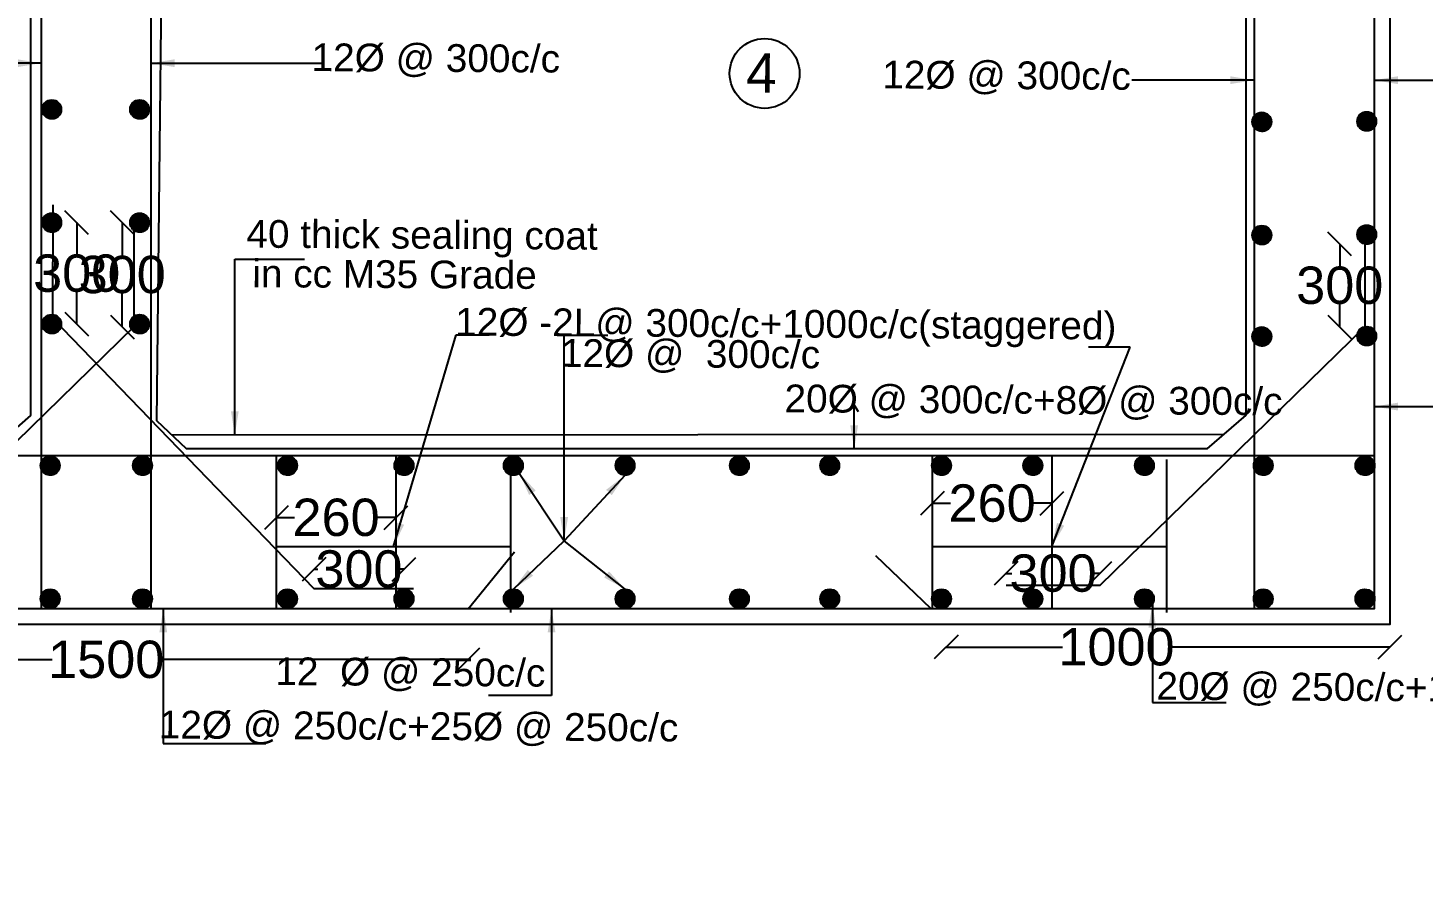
# Model space of a CAD drawing. Header units: millimetres. Extents: x 5124 to 6568637, y 2311 to 91879094.
# Drawn here: x 3840874 to 3846471, y 45946833 to 45950267 of the extents above; entities that cross this region are included whole.
import ezdxf

# ---------------------------------------------------------------- set-up
doc = ezdxf.new("R2010")
doc.units = ezdxf.units.MM
doc.header["$MEASUREMENT"] = 0
doc.layers.add('DIMENSION', color=7, linetype='Continuous')
doc.layers.add('DRAWING', color=7, linetype='Continuous')
doc.styles.get("Standard").update_dxf_attribs({"font": 'arial.ttf', "height": 150})
doc.dimstyles.get("Standard").update_dxf_attribs({"dimtxt": 200, "dimasz": 110, "dimexe": 0.18, "dimexo": 0.0625, "dimgap": 0.09, "dimtad": 0, "dimtih": 1, "dimtoh": 1, "dimdec": 0, "dimzin": 0, "dimdsep": 46, "dimtxsty": 'Standard', "dimblk": 'OBLIQUE', "dimcen": 0.09, "dimse1": 1, "dimse2": 1, "dimadec": 0, "dimazin": 0, "dimtfac": 1, "dimtdec": 0, "dimtofl": 0, "dimtmove": 0, "dimatfit": 3, "dimfxl": 1, "dimtolj": 1, "dimtzin": 0, "dimarcsym": 0})

# ---------------------------------------------------------------- blocks, each defined once
blk = doc.blocks.new('_Oblique')
at = {"color": 0, "linetype": 'ByBlock', "lineweight": -2}
blk.add_line((-0.5, -0.5), (0.5, 0.5), dxfattribs=at)
blk = doc.blocks.new('*D97')
at = {"layer": 'Defpoints', "color": 0, "transparency": 16777216}
for p in [(3840969.4, 45949484.6), (3840969.4, 45949077.2), (3841069.5, 45949077.2)]:
    blk.add_point(p, dxfattribs=at)
at = {"layer": 'DIMENSION', "color": 0, "lineweight": -2, "transparency": 16777216}
for p, q in [((3841069.5, 45949484.6), (3841069.5, 45949357.6)), ((3841069.5, 45949077.2), (3841069.5, 45949204.2))]:
    blk.add_line(p, q, dxfattribs=at)
at = {"layer": 'DIMENSION', "color": 0, "lineweight": -2, "transparency": 16777216, "xscale": 95, "yscale": 95, "zscale": 95}
for p, rotation in [((3841069.5, 45949484.6), 90), ((3841069.5, 45949077.2), 270)]:
    blk.add_blockref('_Oblique', p, dxfattribs=dict(at, rotation=rotation))
at = {"layer": 'DIMENSION', "color": 0, "transparency": 16777216, "insert": (3841069.5, 45949280.9), "char_height": 150, "attachment_point": 5}
blk.add_mtext('\\A1;300', dxfattribs=at)
blk = doc.blocks.new('*D98')
at = {"layer": 'Defpoints', "color": 0, "transparency": 16777216}
for p in [(3841252, 45949484.6), (3841321.9, 45949484.6), (3841298.2, 45949066.3)]:
    blk.add_point(p, dxfattribs=at)
at = {"layer": 'DIMENSION', "color": 0, "lineweight": -2, "transparency": 16777216}
for p, q in [((3841252, 45949484.6), (3841252, 45949352.1)), ((3841252, 45949066.3), (3841252, 45949198.7))]:
    blk.add_line(p, q, dxfattribs=at)
at = {"layer": 'DIMENSION', "color": 0, "lineweight": -2, "transparency": 16777216, "xscale": 95, "yscale": 95, "zscale": 95}
for p, rotation in [((3841252, 45949484.6), 90), ((3841252, 45949066.3), 270)]:
    blk.add_blockref('_Oblique', p, dxfattribs=dict(at, rotation=rotation))
at = {"layer": 'DIMENSION', "color": 0, "transparency": 16777216, "insert": (3841252, 45949275.4), "char_height": 150, "attachment_point": 5}
blk.add_mtext('\\A1;300', dxfattribs=at)
blk = doc.blocks.new('*D104')
at = {"layer": 'Defpoints', "color": 0, "transparency": 16777216}
for p in [(3846136.8, 45949398.4), (3846245, 45949398.4), (3846237.7, 45949066.3)]:
    blk.add_point(p, dxfattribs=at)
at = {"layer": 'DIMENSION', "color": 0, "lineweight": -2, "transparency": 16777216}
for p, q in [((3846136.8, 45949398.4), (3846136.8, 45949309)), ((3846136.8, 45949066.3), (3846136.8, 45949155.7))]:
    blk.add_line(p, q, dxfattribs=at)
at = {"layer": 'DIMENSION', "color": 0, "lineweight": -2, "transparency": 16777216, "xscale": 95, "yscale": 95, "zscale": 95}
for p, rotation in [((3846136.8, 45949398.4), 90), ((3846136.8, 45949066.3), 270)]:
    blk.add_blockref('_Oblique', p, dxfattribs=dict(at, rotation=rotation))
at = {"layer": 'DIMENSION', "color": 0, "transparency": 16777216, "insert": (3846136.8, 45949232.3), "char_height": 150, "attachment_point": 5}
blk.add_mtext('\\A1;300', dxfattribs=at)
blk = doc.blocks.new('*D105')
at = {"layer": 'Defpoints', "color": 0, "transparency": 16777216}
for p in [(3844798.4, 45948076.6), (3844798.4, 45948028), (3845174.8, 45948028)]:
    blk.add_point(p, dxfattribs=at)
at = {"layer": 'DIMENSION', "color": 0, "lineweight": -2, "transparency": 16777216}
for p, q in [((3844798.4, 45948076.6), (3844821.1, 45948076.6)), ((3845174.8, 45948076.6), (3845152.1, 45948076.6))]:
    blk.add_line(p, q, dxfattribs=at)
at = {"layer": 'DIMENSION', "color": 0, "lineweight": -2, "transparency": 16777216, "xscale": 95, "yscale": 95, "zscale": 95, "rotation": 180}
blk.add_blockref('_Oblique', (3844798.4, 45948076.6), dxfattribs=at)
at = {"layer": 'DIMENSION', "color": 0, "lineweight": -2, "transparency": 16777216, "xscale": 95, "yscale": 95, "zscale": 95}
blk.add_blockref('_Oblique', (3845174.8, 45948076.6), dxfattribs=at)
at = {"layer": 'DIMENSION', "color": 0, "transparency": 16777216, "insert": (3844986.6, 45948076.6), "char_height": 150, "attachment_point": 5}
blk.add_mtext('\\A1;300', dxfattribs=at)
blk = doc.blocks.new('*D106')
at = {"layer": 'Defpoints', "color": 0, "transparency": 16777216}
for p in [(3844557.8, 45947934.7), (3846338.3, 45947871.3), (3846338.3, 45947780.8)]:
    blk.add_point(p, dxfattribs=at)
at = {"layer": 'DIMENSION', "color": 0, "lineweight": -2, "transparency": 16777216}
for p, q in [((3844557.8, 45947780.8), (3845024.3, 45947780.8)), ((3846338.3, 45947780.8), (3845457.8, 45947780.8))]:
    blk.add_line(p, q, dxfattribs=at)
at = {"layer": 'DIMENSION', "color": 0, "lineweight": -2, "transparency": 16777216, "xscale": 95, "yscale": 95, "zscale": 95, "rotation": 180}
blk.add_blockref('_Oblique', (3844557.8, 45947780.8), dxfattribs=at)
at = {"layer": 'DIMENSION', "color": 0, "lineweight": -2, "transparency": 16777216, "xscale": 95, "yscale": 95, "zscale": 95}
blk.add_blockref('_Oblique', (3846338.3, 45947780.8), dxfattribs=at)
at = {"layer": 'DIMENSION', "color": 0, "transparency": 16777216, "insert": (3845241.1, 45947780.8), "char_height": 150, "attachment_point": 5}
blk.add_mtext('\\A1;1000', dxfattribs=at)
blk = doc.blocks.new('*D107')
at = {"layer": 'Defpoints', "color": 0, "transparency": 16777216}
for p in [(3839642.7, 45947934.7), (3842639.8, 45947934.7), (3842639.8, 45947730.4)]:
    blk.add_point(p, dxfattribs=at)
at = {"layer": 'DIMENSION', "color": 0, "lineweight": -2, "transparency": 16777216}
for p, q in [((3839642.7, 45947730.4), (3840971.2, 45947730.4)), ((3842639.8, 45947730.4), (3841404.7, 45947730.4))]:
    blk.add_line(p, q, dxfattribs=at)
at = {"layer": 'DIMENSION', "color": 0, "lineweight": -2, "transparency": 16777216, "xscale": 95, "yscale": 95, "zscale": 95, "rotation": 180}
blk.add_blockref('_Oblique', (3839642.7, 45947730.4), dxfattribs=at)
at = {"layer": 'DIMENSION', "color": 0, "lineweight": -2, "transparency": 16777216, "xscale": 95, "yscale": 95, "zscale": 95}
blk.add_blockref('_Oblique', (3842639.8, 45947730.4), dxfattribs=at)
at = {"layer": 'DIMENSION', "color": 0, "transparency": 16777216, "insert": (3841187.9, 45947730.4), "char_height": 150, "attachment_point": 5}
blk.add_mtext('\\A1;1500', dxfattribs=at)
blk = doc.blocks.new('*D108')
at = {"layer": 'Defpoints', "color": 0, "transparency": 16777216}
for p in [(3842382.8, 45948093.1), (3842021.2, 45948015.2), (3842382.8, 45948013.3)]:
    blk.add_point(p, dxfattribs=at)
at = {"layer": 'DIMENSION', "color": 0, "lineweight": -2, "transparency": 16777216}
for p, q in [((3842021.2, 45948093.1), (3842036.5, 45948093.1)), ((3842382.8, 45948093.1), (3842367.5, 45948093.1))]:
    blk.add_line(p, q, dxfattribs=at)
at = {"layer": 'DIMENSION', "color": 0, "lineweight": -2, "transparency": 16777216, "xscale": 95, "yscale": 95, "zscale": 95, "rotation": 180}
blk.add_blockref('_Oblique', (3842021.2, 45948093.1), dxfattribs=at)
at = {"layer": 'DIMENSION', "color": 0, "lineweight": -2, "transparency": 16777216, "xscale": 95, "yscale": 95, "zscale": 95}
blk.add_blockref('_Oblique', (3842382.8, 45948093.1), dxfattribs=at)
at = {"layer": 'DIMENSION', "color": 0, "transparency": 16777216, "insert": (3842202, 45948093.1), "char_height": 150, "attachment_point": 5}
blk.add_mtext('\\A1;300', dxfattribs=at)
blk = doc.blocks.new('*D66')
at = {"layer": 'Defpoints', "color": 0, "transparency": 16777216}
for p in [(3846338.3, 45953366.7), (3846338.3, 45953189.5), (3845792.9, 45946833)]:
    blk.add_point(p, dxfattribs=at)
at = {"layer": 'DIMENSION', "color": 0, "lineweight": -2, "transparency": 16777216}
for p, q in [((3845792.9, 45953189.5), (3845951.5, 45953189.5)), ((3846338.3, 45953189.5), (3846288.6, 45953189.5))]:
    blk.add_line(p, q, dxfattribs=at)
at = {"layer": 'DIMENSION', "color": 0, "lineweight": -2, "transparency": 16777216, "xscale": 95, "yscale": 95, "zscale": 95, "rotation": 180}
blk.add_blockref('_Oblique', (3845792.9, 45953189.5), dxfattribs=at)
at = {"layer": 'DIMENSION', "color": 0, "lineweight": -2, "transparency": 16777216, "xscale": 95, "yscale": 95, "zscale": 95}
blk.add_blockref('_Oblique', (3846338.3, 45953189.5), dxfattribs=at)
at = {"layer": 'DIMENSION', "color": 0, "transparency": 16777216, "insert": (3846120, 45953189.5), "char_height": 150, "attachment_point": 5}
blk.add_mtext('\\A1;400', dxfattribs=at)
blk = doc.blocks.new('*D111')
at = {"layer": 'Defpoints', "color": 0, "lineweight": -2, "transparency": 16777216}
for p, q in [((3847422.9, 45951748.5), (3847422.9, 45949939.4)), ((3847422.9, 45948587.1), (3847422.9, 45949786.1))]:
    blk.add_line(p, q, dxfattribs=at)
at = {"layer": 'Defpoints', "color": 0, "transparency": 16777216}
for p in [(3846275, 45951748.5), (3846275, 45948587.1), (3847422.9, 45948587.1)]:
    blk.add_point(p, dxfattribs=at)
at = {"layer": 'Defpoints', "color": 0, "lineweight": -2, "transparency": 16777216, "xscale": 95, "yscale": 95, "zscale": 95}
for p, rotation in [((3847422.9, 45951748.5), 90), ((3847422.9, 45948587.1), 270)]:
    blk.add_blockref('_Oblique', p, dxfattribs=dict(at, rotation=rotation))
at = {"layer": 'Defpoints', "color": 0, "transparency": 16777216, "insert": (3847422.9, 45949862.7), "char_height": 150, "attachment_point": 5}
blk.add_mtext('\\A1;2000', dxfattribs=at)
blk = doc.blocks.new('*D131')
at = {"layer": 'Defpoints', "color": 0, "transparency": 16777216}
for p in [(3841870.1, 45948300.6), (3842350, 45948300.6), (3842350, 45948300.6)]:
    blk.add_point(p, dxfattribs=at)
at = {"layer": 'DRAWING', "color": 0, "lineweight": -2, "transparency": 16777216}
for p, q in [((3841870.1, 45948300.6), (3841943.3, 45948300.6)), ((3842350, 45948300.6), (3842276.9, 45948300.6))]:
    blk.add_line(p, q, dxfattribs=at)
at = {"layer": 'DRAWING', "color": 0, "lineweight": -2, "transparency": 16777216, "xscale": 95, "yscale": 95, "zscale": 95, "rotation": 180}
blk.add_blockref('_Oblique', (3841870.1, 45948300.6), dxfattribs=at)
at = {"layer": 'DRAWING', "color": 0, "lineweight": -2, "transparency": 16777216, "xscale": 95, "yscale": 95, "zscale": 95}
blk.add_blockref('_Oblique', (3842350, 45948300.6), dxfattribs=at)
at = {"layer": 'DRAWING', "color": 0, "transparency": 16777216, "insert": (3842110.1, 45948300.6), "char_height": 150, "attachment_point": 5}
blk.add_mtext('\\A1;260', dxfattribs=at)
blk = doc.blocks.new('*D132')
at = {"layer": 'Defpoints', "color": 0, "transparency": 16777216}
for p in [(3844502.2, 45948357.8), (3844982.1, 45948357.8), (3844982.1, 45948357.8)]:
    blk.add_point(p, dxfattribs=at)
at = {"layer": 'DRAWING', "color": 0, "lineweight": -2, "transparency": 16777216}
for p, q in [((3844502.2, 45948357.8), (3844575.3, 45948357.8)), ((3844982.1, 45948357.8), (3844909, 45948357.8))]:
    blk.add_line(p, q, dxfattribs=at)
at = {"layer": 'DRAWING', "color": 0, "lineweight": -2, "transparency": 16777216, "xscale": 95, "yscale": 95, "zscale": 95, "rotation": 180}
blk.add_blockref('_Oblique', (3844502.2, 45948357.8), dxfattribs=at)
at = {"layer": 'DRAWING', "color": 0, "lineweight": -2, "transparency": 16777216, "xscale": 95, "yscale": 95, "zscale": 95}
blk.add_blockref('_Oblique', (3844982.1, 45948357.8), dxfattribs=at)
at = {"layer": 'DRAWING', "color": 0, "transparency": 16777216, "insert": (3844742.1, 45948357.8), "char_height": 150, "attachment_point": 5}
blk.add_mtext('\\A1;260', dxfattribs=at)

msp = doc.modelspace()

# ---------------------------------------------------------------- hatches: boundary and pattern name
at = {"layer": 'DRAWING'}
h = msp.add_hatch(dxfattribs=at)
h.set_pattern_fill('ANSI31', color=256, scale=0.506239, style=0)
h.set_pattern_definition([(45, (2021485.66205, 22690766.37131), (-0.04474567227195, 0.04474567227195), [])])
h.paths.add_polyline_path([(3841007.7, 45949939.1, 0.958694), (3840931.2, 45949942.3), (3840931.2, 45949935.9, 0.958694)])
h = msp.add_hatch(dxfattribs=at)
h.set_pattern_fill('ANSI31', color=256, scale=0.506239, style=0)
h.set_pattern_definition([(45, (2021838.159135, 22690766.37131), (-0.04474567227195, 0.04474567227195), [])])
h.paths.add_polyline_path([(3841360.2, 45949939.1, 0.958694), (3841283.7, 45949942.3), (3841283.7, 45949935.9, 0.958694)])
h = msp.add_hatch(dxfattribs=at)
h.set_pattern_fill('ANSI31', color=256, scale=0.506239, style=0)
h.set_pattern_definition([(45, (2026340.64598, 22690716.641755), (-0.04474567227195, 0.04474567227195), [])])
h.paths.add_polyline_path([(3845862.7, 45949889.4, 0.958694), (3845786.2, 45949892.6), (3845786.2, 45949886.1, 0.958694)])
h = msp.add_hatch(dxfattribs=at)
h.set_pattern_fill('ANSI31', color=256, scale=0.506239, style=0)
h.set_pattern_definition([(45, (2026761.314175, 22690718.58144), (-0.04474567227195, 0.04474567227195), [])])
h.paths.add_polyline_path([(3846283.4, 45949891.3, 0.958694), (3846206.8, 45949894.5), (3846206.8, 45949888.1, 0.958694)])
h = msp.add_hatch(dxfattribs=at)
h.set_pattern_fill('ANSI31', color=256, scale=0.506239, style=0)
h.set_pattern_definition([(45, (2021485.66205, 22690311.849206), (-0.04474567227195, 0.04474567227195), [])])
h.paths.add_polyline_path([(3841007.7, 45949484.6, 0.958694), (3840931.2, 45949487.8), (3840931.2, 45949481.3, 0.958694)])
h = msp.add_hatch(dxfattribs=at)
h.set_pattern_fill('ANSI31', color=256, scale=0.506239, style=0)
h.set_pattern_definition([(45, (2021838.159135, 22690311.849206), (-0.04474567227195, 0.04474567227195), [])])
h.paths.add_polyline_path([(3841360.2, 45949484.6, 0.958694), (3841283.7, 45949487.8), (3841283.7, 45949481.3, 0.958694)])
h = msp.add_hatch(dxfattribs=at)
h.set_pattern_fill('ANSI31', color=256, scale=0.506239, style=0)
h.set_pattern_definition([(45, (2026340.64598, 22690262.11965), (-0.04474567227195, 0.04474567227195), [])])
h.paths.add_polyline_path([(3845862.7, 45949434.8, 0.958694), (3845786.2, 45949438.1), (3845786.2, 45949431.6, 0.958694)])
h = msp.add_hatch(dxfattribs=at)
h.set_pattern_fill('ANSI31', color=256, scale=0.506239, style=0)
h.set_pattern_definition([(45, (2026761.314175, 22690264.05934), (-0.04474567227195, 0.04474567227195), [])])
h.paths.add_polyline_path([(3846283.4, 45949436.8, 0.958694), (3846206.8, 45949440), (3846206.8, 45949433.5, 0.958694)])
h = msp.add_hatch(dxfattribs=at)
h.set_pattern_fill('ANSI31', color=256, scale=0.506239, style=0)
h.set_pattern_definition([(45, (2021485.66205, 22689904.515), (-0.04474567227195, 0.04474567227195), [])])
h.paths.add_polyline_path([(3841007.7, 45949077.2, 0.958694), (3840931.2, 45949080.5), (3840931.2, 45949074, 0.958694)])
h = msp.add_hatch(dxfattribs=at)
h.set_pattern_fill('ANSI31', color=256, scale=0.506239, style=0)
h.set_pattern_definition([(45, (2021838.159135, 22689904.515), (-0.04474567227195, 0.04474567227195), [])])
h.paths.add_polyline_path([(3841360.2, 45949077.2, 0.958694), (3841283.7, 45949080.5), (3841283.7, 45949074, 0.958694)])
h = msp.add_hatch(dxfattribs=at)
h.set_pattern_fill('ANSI31', color=256, scale=0.506239, style=0)
h.set_pattern_definition([(45, (2026340.64598, 22689854.785444), (-0.04474567227195, 0.04474567227195), [])])
h.paths.add_polyline_path([(3845862.7, 45949027.5, 0.958694), (3845786.2, 45949030.7), (3845786.2, 45949024.3, 0.958694)])
h = msp.add_hatch(dxfattribs=at)
h.set_pattern_fill('ANSI31', color=256, scale=0.506239, style=0)
h.set_pattern_definition([(45, (2026761.314175, 22689856.72513), (-0.04474567227195, 0.04474567227195), [])])
h.paths.add_polyline_path([(3846283.4, 45949029.4, 0.958694), (3846206.8, 45949032.7), (3846206.8, 45949026.2, 0.958694)])
h = msp.add_hatch(dxfattribs=at)
h.set_pattern_fill('ANSI31', color=256, scale=0.506239, style=0)
h.set_pattern_definition([(45, (2021479.328, 22689336.42089), (-0.04474567227195, 0.04474567227195), [])])
h.paths.add_polyline_path([(3841001.4, 45948509.1, 0.958694), (3840924.9, 45948512.4), (3840924.9, 45948505.9, 0.958694)])
h = msp.add_hatch(dxfattribs=at)
h.set_pattern_fill('ANSI31', color=256, scale=0.506239, style=0)
h.set_pattern_definition([(45, (2021849.565324, 22689336.42089), (-0.04474567227195, 0.04474567227195), [])])
h.paths.add_polyline_path([(3841371.6, 45948509.1, 0.958694), (3841295.1, 45948512.4), (3841295.1, 45948505.9, 0.958694)])
h = msp.add_hatch(dxfattribs=at)
h.set_pattern_fill('ANSI31', color=256, scale=0.506239, style=0)
h.set_pattern_definition([(45, (2022431.6759, 22689336.42089), (-0.04474567227195, 0.04474567227195), [])])
h.paths.add_polyline_path([(3841953.8, 45948509.1, 0.958694), (3841877.2, 45948512.4), (3841877.2, 45948505.9, 0.958694)])
h = msp.add_hatch(dxfattribs=at)
h.set_pattern_fill('ANSI31', color=256, scale=0.506239, style=0)
h.set_pattern_definition([(45, (2022898.8355, 22689336.42089), (-0.04474567227195, 0.04474567227195), [])])
h.paths.add_polyline_path([(3842420.9, 45948509.1, 0.958694), (3842344.4, 45948512.4), (3842344.4, 45948505.9, 0.958694)])
h = msp.add_hatch(dxfattribs=at)
h.set_pattern_fill('ANSI31', color=256, scale=0.506239, style=0)
h.set_pattern_definition([(45, (2023337.58188, 22689336.42089), (-0.04474567227195, 0.04474567227195), [])])
h.paths.add_polyline_path([(3842859.7, 45948509.1, 0.958694), (3842783.1, 45948512.4), (3842783.1, 45948505.9, 0.958694)])
h = msp.add_hatch(dxfattribs=at)
h.set_pattern_fill('ANSI31', color=256, scale=0.506239, style=0)
h.set_pattern_definition([(45, (2023785.991636, 22689336.42089), (-0.04474567227195, 0.04474567227195), [])])
h.paths.add_polyline_path([(3843308.1, 45948509.1, 0.958694), (3843231.5, 45948512.4), (3843231.5, 45948505.9, 0.958694)])
h = msp.add_hatch(dxfattribs=at)
h.set_pattern_fill('ANSI31', color=256, scale=0.506239, style=0)
h.set_pattern_definition([(45, (2024244.353234, 22689336.42089), (-0.04474567227195, 0.04474567227195), [])])
h.paths.add_polyline_path([(3843766.4, 45948509.1, 0.958694), (3843689.9, 45948512.4), (3843689.9, 45948505.9, 0.958694)])
h = msp.add_hatch(dxfattribs=at)
h.set_pattern_fill('ANSI31', color=256, scale=0.506239, style=0)
h.set_pattern_definition([(45, (2024606.73005, 22689336.42089), (-0.04474567227195, 0.04474567227195), [])])
h.paths.add_polyline_path([(3844128.8, 45948509.1, 0.958694), (3844052.3, 45948512.4), (3844052.3, 45948505.9, 0.958694)])
h = msp.add_hatch(dxfattribs=at)
h.set_pattern_fill('ANSI31', color=256, scale=0.506239, style=0)
h.set_pattern_definition([(45, (2025055.139806, 22689336.42089), (-0.04474567227195, 0.04474567227195), [])])
h.paths.add_polyline_path([(3844577.2, 45948509.1, 0.958694), (3844500.7, 45948512.4), (3844500.7, 45948505.9, 0.958694)])
h = msp.add_hatch(dxfattribs=at)
h.set_pattern_fill('ANSI31', color=256, scale=0.506239, style=0)
h.set_pattern_definition([(45, (2025421.84351, 22689336.42089), (-0.04474567227195, 0.04474567227195), [])])
h.paths.add_polyline_path([(3844943.9, 45948509.1, 0.958694), (3844867.4, 45948512.4), (3844867.4, 45948505.9, 0.958694)])
h = msp.add_hatch(dxfattribs=at)
h.set_pattern_fill('ANSI31', color=256, scale=0.506239, style=0)
h.set_pattern_definition([(45, (2025869.38789, 22689336.42089), (-0.04474567227195, 0.04474567227195), [])])
h.paths.add_polyline_path([(3845391.5, 45948509.1, 0.958694), (3845314.9, 45948512.4), (3845314.9, 45948505.9, 0.958694)])
h = msp.add_hatch(dxfattribs=at)
h.set_pattern_fill('ANSI31', color=256, scale=0.506239, style=0)
h.set_pattern_definition([(45, (2026346.13876, 22689336.42089), (-0.04474567227195, 0.04474567227195), [])])
h.paths.add_polyline_path([(3845868.2, 45948509.1, 0.958694), (3845791.7, 45948512.4), (3845791.7, 45948505.9, 0.958694)])
h = msp.add_hatch(dxfattribs=at)
h.set_pattern_fill('ANSI31', color=256, scale=0.506239, style=0)
h.set_pattern_definition([(45, (2026754.38058, 22689336.42089), (-0.04474567227195, 0.04474567227195), [])])
h.paths.add_polyline_path([(3846276.5, 45948509.1, 0.958694), (3846199.9, 45948512.4), (3846199.9, 45948505.9, 0.958694)])
h = msp.add_hatch(dxfattribs=at)
h.set_pattern_fill('ANSI31', color=256, scale=0.506239, style=0)
h.set_pattern_definition([(45, (2021479.328, 22688802.23786), (-0.04474567227195, 0.04474567227195), [])])
h.paths.add_polyline_path([(3841001.4, 45947974.9, 0.958694), (3840924.9, 45947978.2), (3840924.9, 45947971.7, 0.958694)])
h = msp.add_hatch(dxfattribs=at)
h.set_pattern_fill('ANSI31', color=256, scale=0.506239, style=0)
h.set_pattern_definition([(45, (2021849.565324, 22688802.23786), (-0.04474567227195, 0.04474567227195), [])])
h.paths.add_polyline_path([(3841371.6, 45947974.9, 0.958694), (3841295.1, 45947978.2), (3841295.1, 45947971.7, 0.958694)])
h = msp.add_hatch(dxfattribs=at)
h.set_pattern_fill('ANSI31', color=256, scale=0.506239, style=0)
h.set_pattern_definition([(45, (2022431.6759, 22688802.23786), (-0.04474567227195, 0.04474567227195), [])])
h.paths.add_polyline_path([(3841953.8, 45947974.9, 0.958694), (3841877.2, 45947978.2), (3841877.2, 45947971.7, 0.958694)])
h = msp.add_hatch(dxfattribs=at)
h.set_pattern_fill('ANSI31', color=256, scale=0.506239, style=0)
h.set_pattern_definition([(45, (2022898.8355, 22688802.23786), (-0.04474567227195, 0.04474567227195), [])])
h.paths.add_polyline_path([(3842420.9, 45947974.9, 0.958694), (3842344.4, 45947978.2), (3842344.4, 45947971.7, 0.958694)])
h = msp.add_hatch(dxfattribs=at)
h.set_pattern_fill('ANSI31', color=256, scale=0.506239, style=0)
h.set_pattern_definition([(45, (2023337.58188, 22688802.23786), (-0.04474567227195, 0.04474567227195), [])])
h.paths.add_polyline_path([(3842859.7, 45947974.9, 0.958694), (3842783.1, 45947978.2), (3842783.1, 45947971.7, 0.958694)])
h = msp.add_hatch(dxfattribs=at)
h.set_pattern_fill('ANSI31', color=256, scale=0.506239, style=0)
h.set_pattern_definition([(45, (2023785.991636, 22688802.23786), (-0.04474567227195, 0.04474567227195), [])])
h.paths.add_polyline_path([(3843308.1, 45947974.9, 0.958694), (3843231.5, 45947978.2), (3843231.5, 45947971.7, 0.958694)])
h = msp.add_hatch(dxfattribs=at)
h.set_pattern_fill('ANSI31', color=256, scale=0.506239, style=0)
h.set_pattern_definition([(45, (2024244.353234, 22688802.23786), (-0.04474567227195, 0.04474567227195), [])])
h.paths.add_polyline_path([(3843766.4, 45947974.9, 0.958694), (3843689.9, 45947978.2), (3843689.9, 45947971.7, 0.958694)])
h = msp.add_hatch(dxfattribs=at)
h.set_pattern_fill('ANSI31', color=256, scale=0.506239, style=0)
h.set_pattern_definition([(45, (2024606.73005, 22688802.23786), (-0.04474567227195, 0.04474567227195), [])])
h.paths.add_polyline_path([(3844128.8, 45947974.9, 0.958694), (3844052.3, 45947978.2), (3844052.3, 45947971.7, 0.958694)])
h = msp.add_hatch(dxfattribs=at)
h.set_pattern_fill('ANSI31', color=256, scale=0.506239, style=0)
h.set_pattern_definition([(45, (2025055.139806, 22688802.23786), (-0.04474567227195, 0.04474567227195), [])])
h.paths.add_polyline_path([(3844577.2, 45947974.9, 0.958694), (3844500.7, 45947978.2), (3844500.7, 45947971.7, 0.958694)])
h = msp.add_hatch(dxfattribs=at)
h.set_pattern_fill('ANSI31', color=256, scale=0.506239, style=0)
h.set_pattern_definition([(45, (2025421.84351, 22688802.23786), (-0.04474567227195, 0.04474567227195), [])])
h.paths.add_polyline_path([(3844943.9, 45947974.9, 0.958694), (3844867.4, 45947978.2), (3844867.4, 45947971.7, 0.958694)])
h = msp.add_hatch(dxfattribs=at)
h.set_pattern_fill('ANSI31', color=256, scale=0.506239, style=0)
h.set_pattern_definition([(45, (2025869.38789, 22688802.23786), (-0.04474567227195, 0.04474567227195), [])])
h.paths.add_polyline_path([(3845391.5, 45947974.9, 0.958694), (3845314.9, 45947978.2), (3845314.9, 45947971.7, 0.958694)])
h = msp.add_hatch(dxfattribs=at)
h.set_pattern_fill('ANSI31', color=256, scale=0.506239, style=0)
h.set_pattern_definition([(45, (2026346.13876, 22688802.23786), (-0.04474567227195, 0.04474567227195), [])])
h.paths.add_polyline_path([(3845868.2, 45947974.9, 0.958694), (3845791.7, 45947978.2), (3845791.7, 45947971.7, 0.958694)])
h = msp.add_hatch(dxfattribs=at)
h.set_pattern_fill('ANSI31', color=256, scale=0.506239, style=0)
h.set_pattern_definition([(45, (2026754.38058, 22688802.23786), (-0.04474567227195, 0.04474567227195), [])])
h.paths.add_polyline_path([(3846276.5, 45947974.9, 0.958694), (3846199.9, 45947978.2), (3846199.9, 45947971.7, 0.958694)])

# ---------------------------------------------------------------- linework, layer by layer
at = {"layer": 'DIMENSION'}
for points in [[(3836515.5, 45952378.3), (3846338.3, 45952378.3), (3846338.3, 45947871.3), (3836515.5, 45947871.3)], [(3836452.2, 45952314.9), (3846275, 45952314.9), (3846275, 45947934.7), (3836452.2, 45947934.7)], [(3840926.8, 45952314.9), (3840926.8, 45947934.7)], [(3841367, 45952314.9), (3841367, 45947934.7)], [(3845792.9, 45952314.9), (3845792.9, 45947934.7)], [(3836452.2, 45948549.1), (3846275, 45948549.1)], [(3842639.8, 45947934.7), (3842825.9, 45948162.7)], [(3844498.2, 45947934.7), (3844276, 45948147.6)]]:
    msp.add_lwpolyline(points, dxfattribs=at)
msp.add_circle((3843829.4, 45950083.6), 140.2, dxfattribs=at)
at = {"layer": 'DRAWING'}
for points in [[(3836648.8, 45951699), (3840723, 45951699), (3840884.7, 45951530.8), (3840884.7, 45948710.1), (3840728.7, 45948575), (3836634.7, 45948575), (3836515.5, 45948687.7), (3836515.5, 45951567.5), (3836648.8, 45951699)], [(3841606.8, 45951700.4), (3845598.1, 45951700.2), (3845759.8, 45951532), (3845759.8, 45948711.3), (3845603.9, 45948576.2), (3841509.8, 45948576.2), (3841390.6, 45948688.9), (3841421.1, 45951505.6), (3841606.8, 45951700.4)], [(3840974.4, 45949556), (3840971.9, 45949101.2), (3842021.2, 45948015.2), (3842420.5, 45948015.2)], [(3841298.2, 45949449.9), (3841298.2, 45949066.3), (3840235.4, 45948028), (3839859, 45948028)], [(3846237.7, 45949449.9), (3846237.7, 45949066.3), (3845174.8, 45948028), (3844798.4, 45948028)], [(3841450.2, 45948632.5), (3845672.8, 45948635.9)], [(3841870.1, 45948549.1), (3841870.1, 45947934.7)], [(3842350, 45948549.1), (3842350, 45947934.7)], [(3844502.2, 45948549.1), (3844502.2, 45947934.7)], [(3844982.1, 45948549.1), (3844982.1, 45947934.7)], [(3842809.3, 45948533.7), (3842809.3, 45947919.2)], [(3845441.3, 45948533.7), (3845441.3, 45947919.2)], [(3841870.1, 45948185), (3842809.3, 45948185)], [(3844502.2, 45948185), (3845441.3, 45948185)]]:
    msp.add_lwpolyline(points, dxfattribs=at)
for centre in [(3840969.4, 45949939.1), (3841321.9, 45949939.1), (3845824.4, 45949889.4), (3846245, 45949891.3), (3840969.4, 45949484.6), (3841321.9, 45949484.6), (3845824.4, 45949434.8), (3846245, 45949436.8), (3840969.4, 45949077.2), (3841321.9, 45949077.2), (3845824.4, 45949027.5), (3846245, 45949029.4), (3840963.1, 45948509.1), (3841333.3, 45948509.1), (3841915.4, 45948509.1), (3842382.6, 45948509.1), (3842821.3, 45948509.1), (3843269.7, 45948509.1), (3843728.1, 45948509.1), (3844090.5, 45948509.1), (3844538.9, 45948509.1), (3844905.6, 45948509.1), (3845353.1, 45948509.1), (3845829.9, 45948509.1), (3846238.1, 45948509.1), (3840963.1, 45947974.9), (3841333.3, 45947974.9), (3841915.4, 45947974.9), (3842382.6, 45947974.9), (3842821.3, 45947974.9), (3843269.7, 45947974.9), (3843728.1, 45947974.9), (3844090.5, 45947974.9), (3844538.9, 45947974.9), (3844905.6, 45947974.9), (3845353.1, 45947974.9), (3845829.9, 45947974.9), (3846238.1, 45947974.9)]:
    msp.add_circle(centre, 38.3, dxfattribs=at)

# ---------------------------------------------------------------- texts
for s, height, p in [('12Ø @ 300c/c ', 111.373, (3842011.5, 45950093.2)), ('4', 157.8, (3843754.7, 45950006.8)), ('12Ø @ 300c/c ', 111.373, (3844301.4, 45950023.8)), ('40 thick sealing coat', 111.373, (3841750, 45949384.3)), ('in cc M35 Grade', 111.373, (3841773.6, 45949225.5)), ('12Ø -2L@ 300c/c+1000c/c(staggered) ', 111.373, (3842587.6, 45949031.3)), ('12Ø @  300c/c ', 111.373, (3843011.9, 45948905.9)), ('20Ø @ 300c/c+8Ø @ 300c/c ', 111.373, (3843909.1, 45948723.5)), ('12  Ø @ 250c/c ', 111.373, (3841866.3, 45947628.2)), ('20Ø @ 250c/c+12Ø @ 250c/c', 111.373, (3845400.9, 45947569.4)), ('12Ø @ 250c/c+25Ø @ 250c/c', 111.373, (3841398.5, 45947414.1))]:
    msp.add_text(s, height=height, rotation=359.6571, dxfattribs=at).set_placement(p)

# ---------------------------------------------------------------- dimensions: what is measured, and where the dimension line sits
at = {"layer": 'Defpoints'}
dim = msp.add_linear_dim(base=(3847422.9, 45948587.1), p1=(3846275, 45951748.5), p2=(3846275, 45948587.1), angle=90, text='2000', dimstyle='Standard', override={"dimasz": 95, "dimfxl": 2000, "dimarcsym": 1}, dxfattribs=at)
dim.commit()
dim.dimension.update_dxf_attribs({"geometry": '*D111', "text_midpoint": (3847422.9, 45949862.7), "dimtype": 160})
at = {"layer": 'DIMENSION'}
for base, p1, p2, text, picture, middle in [((3846338.3, 45953189.5), (3845792.9, 45946833), (3846338.3, 45953366.7), '400', '*D66', (3846120, 45953189.5)), ((3842639.8, 45947730.4), (3839642.7, 45947934.7), (3842639.8, 45947934.7), '1500', '*D107', (3841187.9, 45947730.4)), ((3846338.3, 45947780.8), (3844557.8, 45947934.7), (3846338.3, 45947871.3), '1000', '*D106', (3845241.1, 45947780.8))]:
    dim = msp.add_linear_dim(base=base, p1=p1, p2=p2, text=text, dimstyle='Standard', override={"dimasz": 95, "dimfxl": 2000, "dimarcsym": 1}, dxfattribs=at)
    dim.commit()
    dim.dimension.update_dxf_attribs({"geometry": picture, "text_midpoint": middle, "dimtype": 160})
for base, p1, p2, picture, middle in [((3841069.5, 45949077.2), (3840969.4, 45949484.6), (3840969.4, 45949077.2), '*D97', (3841069.5, 45949280.9)), ((3841252, 45949484.6), (3841298.2, 45949066.3), (3841321.9, 45949484.6), '*D98', (3841252, 45949275.4)), ((3846136.8, 45949398.4), (3846237.7, 45949066.3), (3846245, 45949398.4), '*D104', (3846136.8, 45949232.3))]:
    dim = msp.add_linear_dim(base=base, p1=p1, p2=p2, angle=90, text='300', dimstyle='Standard', override={"dimasz": 95, "dimfxl": 2000, "dimarcsym": 1}, dxfattribs=at)
    dim.commit()
    dim.dimension.update_dxf_attribs({"geometry": picture, "text_midpoint": middle})
for base, p1, p2, picture, middle in [((3842382.8, 45948093.1), (3842021.2, 45948015.2), (3842382.8, 45948013.3), '*D108', (3842202, 45948093.1)), ((3844798.4, 45948076.6), (3845174.8, 45948028), (3844798.4, 45948028), '*D105', (3844986.6, 45948076.6))]:
    dim = msp.add_linear_dim(base=base, p1=p1, p2=p2, text='300', dimstyle='Standard', override={"dimasz": 95, "dimfxl": 2000, "dimarcsym": 1}, dxfattribs=at)
    dim.commit()
    dim.dimension.update_dxf_attribs({"geometry": picture, "text_midpoint": middle})
at = {"layer": 'DRAWING'}
for base, p1, p2, picture, middle in [((3844982.1, 45948357.8), (3844502.2, 45948357.8), (3844982.1, 45948357.8), '*D132', (3844742.1, 45948357.8)), ((3842350, 45948300.6), (3841870.1, 45948300.6), (3842350, 45948300.6), '*D131', (3842110.1, 45948300.6))]:
    dim = msp.add_linear_dim(base=base, p1=p1, p2=p2, text='260', dimstyle='Standard', override={"dimasz": 95, "dimfxl": 2000, "dimarcsym": 1}, dxfattribs=at)
    dim.commit()
    dim.dimension.update_dxf_attribs({"geometry": picture, "text_midpoint": middle})

# ---------------------------------------------------------------- leaders
for points in [[(3840926.8, 45950124.8), (3840564, 45950124.8)], [(3841367, 45950124.8), (3842058, 45950124.8)], [(3845792.9, 45950056.6), (3845302.7, 45950056.6)], [(3846275, 45950056.6), (3846636.2, 45950056.6)], [(3841703.8, 45948632.7), (3841703.8, 45949338.2), (3841983.6, 45949338.2)], [(3842341, 45948185), (3842591.4, 45949034.7), (3842724, 45949034.7)], [(3843025.1, 45948207.7), (3843025.1, 45949032.9), (3843199.8, 45949032.9)], [(3844982.1, 45948185), (3845296.4, 45948984.9), (3845128.4, 45948984.9)], [(3844189, 45948576.2), (3844188.2, 45948752), (3844205.1, 45948725.9)], [(3846275, 45948746.2), (3846636.2, 45948746.2)], [(3842845.2, 45948479.2), (3843025.1, 45948207.7)], [(3843269.7, 45948470.8), (3843025.1, 45948207.7)], [(3842821.3, 45948013.3), (3843025.1, 45948207.7)], [(3843269.7, 45948013.3), (3843025.1, 45948207.7)], [(3841416.9, 45947934.7), (3841416.9, 45947393.3), (3841828.9, 45947393.3)], [(3842974.6, 45947934.7), (3842974.6, 45947586.6), (3842721.8, 45947586.6)], [(3845385, 45947953.6), (3845385, 45947557.8), (3845681.5, 45947557.8)]]:
    msp.add_leader(points, dimstyle='Standard', override={"dimasz": 95, "dimgap": 0.09, "dimtad": 0, "dimfxl": 2000, "dimarcsym": 1}, dxfattribs=at)

doc.saveas('drawing.dxf')
